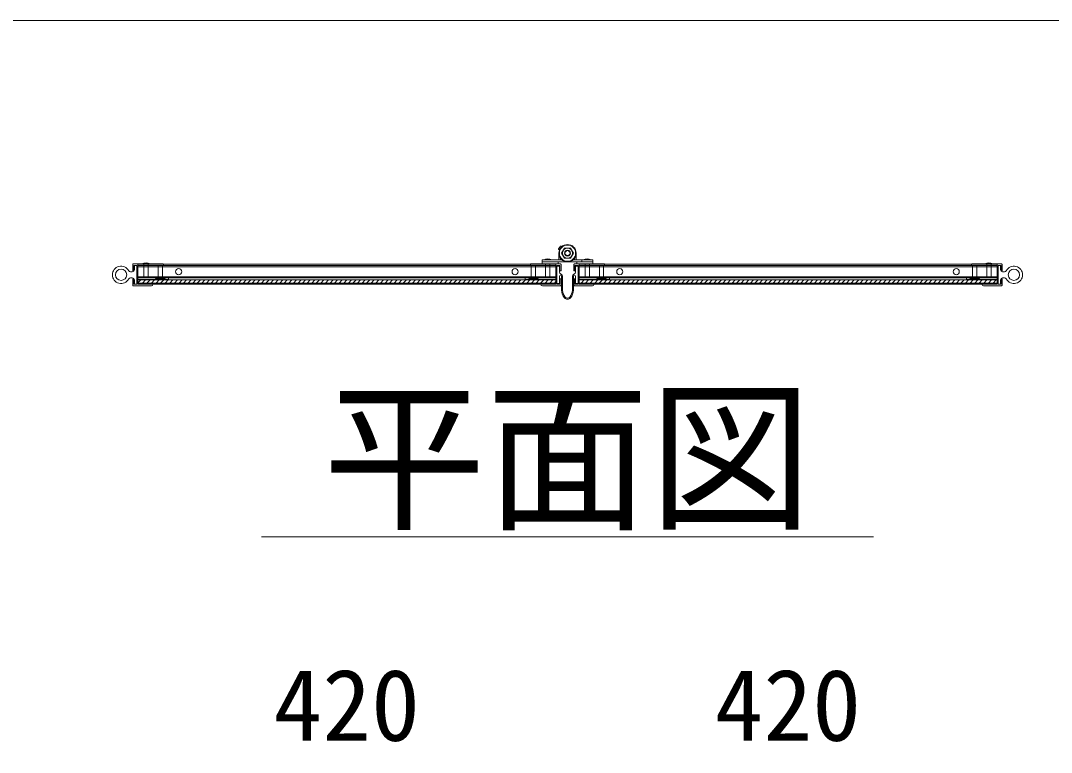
# Model space of a CAD drawing. Units: millimetres, scale not verified. Extents: x -16120 to 16120, y -26100 to 26100.
# Drawn here: x 12678 to 14296, y 16250 to 17398 of the extents above; entities that cross this region are included whole.
import ezdxf
from ezdxf.enums import TextEntityAlignment as Align

# ---------------------------------------------------------------- set-up
doc = ezdxf.new("R2010")
doc.units = ezdxf.units.MM
doc.header["$LTSCALE"] = 150
doc.linetypes.add('DASHED1', pattern=[1.8, 1.2, -0.6])
doc.layers.add('0-A_図面枠', color=134, linetype='Continuous', lineweight=18)
doc.styles.add('ＭＳ ゴシック', font='')
doc.styles.get('ＭＳ ゴシック').set_extended_font_data('MS Gothic')

msp = doc.modelspace()

# ---------------------------------------------------------------- linework, layer by layer
at = {"layer": '0-A_図面枠'}
for p, q in [((13525.4, 17044), (13522.7, 17040.1)), ((13522.9, 17039), (13523.9, 17038.2)), ((13527.7, 17043.5), (13526.5, 17044.2)), ((13541.2, 17041.2), (13545.8, 17033.2)), ((13527.8, 17022.8), (13496.6, 17022.8)), ((13496.6, 17022.8), (13496.6, 17019.6)), ((13536.6, 17019.6), (13496.6, 17019.6)), ((13523, 17033.2), (13523, 17022.8)), ((13525.4, 17025.5), (13525.4, 17022.8)), ((13531.9, 17025.2), (13527.3, 17033.2)), ((13541.2, 17025.2), (13531.9, 17025.2)), ((13536.6, 17019.6), (13576.6, 17019.6)), ((13545.8, 17033.2), (13541.2, 17025.2)), ((13545.3, 17022.8), (13576.6, 17022.8)), ((13547.8, 17025.5), (13547.8, 17022.8)), ((13550.2, 17033.2), (13550.2, 17022.8)), ((13559, 17022.8), (13559, 17019.6)), ((13576.6, 17022.8), (13576.6, 17019.6)), ((12853.6, 17004), (12850.8, 17004)), ((12854.4, 17015.6), (12854.4, 17005.6)), ((12856, 17005.6), (12854.4, 17005.6)), ((12901.6, 17016.4), (12855.2, 17016.4)), ((12856.8, 17007.2), (12856.8, 17013.6)), ((12856.8, 17013.6), (12860.8, 17013.6)), ((12860.8, 16984.8), (12860.8, 17013.6)), ((12862.4, 17014), (12862.4, 16994.3)), ((12862.4, 17014), (12902.4, 17014)), ((12862.4, 17012), (13518.4, 17012)), ((12902.4, 17014), (12902.4, 17015.6)), ((13478.4, 17014), (13478.4, 17015.6)), ((13518.4, 17014), (13478.4, 17014)), ((13479.2, 17016.4), (13525.6, 17016.4)), ((13518.4, 17014), (13518.4, 16994.3)), ((13520, 16986.4), (13520, 17012)), ((13520.8, 17012.8), (13523.2, 17012.8)), ((13524, 17012), (13524, 17003.8)), ((13524.8, 17005.6), (13526.4, 17005.6)), ((13526.4, 17015.6), (13526.4, 17005.6)), ((13546.7, 17015.6), (13546.7, 17005.6)), ((13548.3, 17005.6), (13546.7, 17005.6)), ((13593.9, 17016.4), (13547.5, 17016.4)), ((13549.1, 17003.8), (13549.1, 17012)), ((13549.9, 17012.8), (13552.3, 17012.8)), ((13553.1, 17012), (13553.1, 16986.4)), ((13554.7, 17014), (13554.7, 16994.3)), ((13554.7, 17014), (13594.7, 17014)), ((14210.7, 17012), (13554.7, 17012)), ((13594.7, 17014), (13594.7, 17015.6)), ((14170.7, 17014), (14170.7, 17015.6)), ((14210.7, 17014), (14170.7, 17014)), ((14171.5, 17016.4), (14217.9, 17016.4)), ((14210.7, 17014), (14210.7, 16994.3)), ((14212.3, 16984.8), (14212.3, 17013.6)), ((14216.3, 17013.6), (14212.3, 17013.6)), ((14216.3, 17007.2), (14216.3, 17013.6)), ((14217.1, 17005.6), (14218.7, 17005.6)), ((14218.7, 17015.6), (14218.7, 17005.6)), ((14219.5, 17004), (14222.3, 17004)), ((12853.6, 16994.4), (12850.8, 16994.4)), ((12854.4, 16992.8), (12854.4, 16982.8)), ((12856, 16992.8), (12854.4, 16992.8)), ((12862.4, 16996.2), (13518.4, 16996.2)), ((12862.4, 16994.3), (12910.4, 16994.3)), ((12862.4, 16991.9), (12862.4, 16984.4)), ((12862.4, 16991.9), (12889.6, 16991.9)), ((12867, 16991.1), (12862.4, 16986.5)), ((12862.4, 16986.3), (13518.4, 16986.3)), ((12874.2, 16991.1), (12869.4, 16986.3)), ((12881.4, 16991.1), (12876.6, 16986.3)), ((12888.6, 16991.1), (12883.8, 16986.3)), ((12889.6, 16991.9), (12890.4, 16992.7)), ((12895.8, 16991.1), (12891, 16986.3)), ((12902.9, 16991.1), (12898.1, 16986.3)), ((12910.1, 16991.1), (12905.3, 16986.3)), ((12905.6, 16991.9), (12910.4, 16991.9)), ((12910.4, 16994.3), (12910.4, 16991.9)), ((12917.3, 16991.1), (12912.5, 16986.3)), ((12924.5, 16991.1), (12919.7, 16986.3)), ((12931.7, 16991.1), (12926.9, 16986.3)), ((12938.9, 16991.1), (12934.1, 16986.3)), ((12946, 16991.1), (12941.2, 16986.3)), ((12953.2, 16991.1), (12948.4, 16986.3)), ((12960.4, 16991.1), (12955.6, 16986.3)), ((12967.6, 16991.1), (12962.8, 16986.3)), ((12974.8, 16991.1), (12970, 16986.3)), ((12982, 16991.1), (12977.2, 16986.3)), ((12989.1, 16991.1), (12984.3, 16986.3)), ((12996.3, 16991.1), (12991.5, 16986.3)), ((13003.5, 16991.1), (12998.7, 16986.3)), ((13010.7, 16991.1), (13005.9, 16986.3)), ((13017.9, 16991.1), (13013.1, 16986.3)), ((13025.1, 16991.1), (13020.3, 16986.3)), ((13032.3, 16991.1), (13027.5, 16986.3)), ((13039.4, 16991.1), (13034.6, 16986.3)), ((13046.6, 16991.1), (13041.8, 16986.3)), ((13053.8, 16991.1), (13049, 16986.3)), ((13061, 16991.1), (13056.2, 16986.3)), ((13068.2, 16991.1), (13063.4, 16986.3)), ((13075.4, 16991.1), (13070.5, 16986.3)), ((13082.5, 16991.1), (13077.7, 16986.3)), ((13089.7, 16991.1), (13084.9, 16986.3)), ((13096.9, 16991.1), (13092.1, 16986.3)), ((13104.1, 16991.1), (13099.3, 16986.3)), ((13111.3, 16991.1), (13106.5, 16986.3)), ((13118.5, 16991.1), (13113.7, 16986.3)), ((13125.6, 16991.1), (13120.8, 16986.3)), ((13132.8, 16991.1), (13128, 16986.3)), ((13140, 16991.1), (13135.2, 16986.3)), ((13147.2, 16991.1), (13142.4, 16986.3)), ((13154.4, 16991.1), (13149.6, 16986.3)), ((13161.6, 16991.1), (13156.8, 16986.3)), ((13168.8, 16991.1), (13164, 16986.3)), ((13175.9, 16991.1), (13171.1, 16986.3)), ((13183.1, 16991.1), (13178.3, 16986.3)), ((13190.3, 16991.1), (13185.5, 16986.3)), ((13197.5, 16991.1), (13192.7, 16986.3)), ((13204.7, 16991.1), (13199.9, 16986.3)), ((13211.8, 16991.1), (13207, 16986.3)), ((13219, 16991.1), (13214.2, 16986.3)), ((13226.2, 16991.1), (13221.4, 16986.3)), ((13233.4, 16991.1), (13228.6, 16986.3)), ((13240.6, 16991.1), (13235.8, 16986.3)), ((13247.8, 16991.1), (13243, 16986.3)), ((13255, 16991.1), (13250.2, 16986.3)), ((13262.1, 16991.1), (13257.3, 16986.3)), ((13269.3, 16991.1), (13264.5, 16986.3)), ((13276.5, 16991.1), (13271.7, 16986.3)), ((13283.7, 16991.1), (13278.9, 16986.3)), ((13290.9, 16991.1), (13286.1, 16986.3)), ((13298.1, 16991.1), (13293.3, 16986.3)), ((13305.3, 16991.1), (13300.5, 16986.3)), ((13312.4, 16991.1), (13307.6, 16986.3)), ((13319.6, 16991.1), (13314.8, 16986.3)), ((13326.8, 16991.1), (13322, 16986.3)), ((13334, 16991.1), (13329.2, 16986.3)), ((13341.2, 16991.1), (13336.4, 16986.3)), ((13348.4, 16991.1), (13343.5, 16986.3)), ((13355.5, 16991.1), (13350.7, 16986.3)), ((13362.7, 16991.1), (13357.9, 16986.3)), ((13369.9, 16991.1), (13365.1, 16986.3)), ((13377.1, 16991.1), (13372.3, 16986.3)), ((13384.3, 16991.1), (13379.5, 16986.3)), ((13391.5, 16991.1), (13386.7, 16986.3)), ((13398.6, 16991.1), (13393.8, 16986.3)), ((13405.8, 16991.1), (13401, 16986.3)), ((13413, 16991.1), (13408.2, 16986.3)), ((13420.2, 16991.1), (13415.4, 16986.3)), ((13427.4, 16991.1), (13422.6, 16986.3)), ((13434.6, 16991.1), (13429.8, 16986.3)), ((13441.8, 16991.1), (13437, 16986.3)), ((13448.9, 16991.1), (13444.1, 16986.3)), ((13456.1, 16991.1), (13451.3, 16986.3)), ((13463.3, 16991.1), (13458.5, 16986.3)), ((13470.5, 16991.1), (13465.7, 16986.3)), ((13518.4, 16994.3), (13470.4, 16994.3)), ((13470.4, 16994.3), (13470.4, 16991.9)), ((13475.2, 16991.9), (13470.4, 16991.9)), ((13477.7, 16991.1), (13472.9, 16986.3)), ((13484.9, 16991.1), (13480.1, 16986.3)), ((13492, 16991.1), (13487.2, 16986.3)), ((13491.2, 16991.9), (13490.4, 16992.7)), ((13518.4, 16991.9), (13491.2, 16991.9)), ((13499.2, 16991.1), (13494.4, 16986.3)), ((13506.4, 16991.1), (13501.6, 16986.3)), ((13513.6, 16991.1), (13508.8, 16986.3)), ((13518.4, 16988.7), (13516, 16986.3)), ((13518.4, 16991.9), (13518.4, 16984.4)), ((13523.2, 16985.6), (13520.8, 16985.6)), ((13524, 16997.1), (13524, 16986.4)), ((13524.8, 16992.8), (13526.4, 16992.8)), ((13526.3, 17000.2), (13526.6, 17000)), ((13526.4, 16992.8), (13526.4, 16982.8)), ((13527.2, 16975.2), (13527.2, 16997.2)), ((13528.6, 16997.1), (13528.8, 16974.9)), ((13544.3, 16974.9), (13544.5, 16997.1)), ((13545.9, 16997.2), (13545.9, 16975.2)), ((13546.5, 17000), (13546.8, 17000.2)), ((13546.7, 16992.8), (13546.7, 16982.8)), ((13548.3, 16992.8), (13546.7, 16992.8)), ((13549.1, 16986.4), (13549.1, 16997.1)), ((13552.3, 16985.6), (13549.9, 16985.6)), ((14210.7, 16996.2), (13554.7, 16996.2)), ((13554.7, 16994.3), (13602.7, 16994.3)), ((13554.7, 16991.9), (13554.7, 16984.4)), ((13554.7, 16991.9), (13581.9, 16991.9)), ((13555.4, 16991.1), (13554.7, 16990.4)), ((14210.7, 16986.3), (13554.7, 16986.3)), ((13562.6, 16991.1), (13557.8, 16986.3)), ((13569.8, 16991.1), (13565, 16986.3)), ((13577, 16991.1), (13572.1, 16986.3)), ((13584.1, 16991.1), (13579.3, 16986.3)), ((13581.9, 16991.9), (13582.7, 16992.7)), ((13591.3, 16991.1), (13586.5, 16986.3)), ((13598.5, 16991.1), (13593.7, 16986.3)), ((13597.9, 16991.9), (13602.7, 16991.9)), ((13605.7, 16991.1), (13600.9, 16986.3)), ((13602.7, 16994.3), (13602.7, 16991.9)), ((13612.9, 16991.1), (13608.1, 16986.3)), ((13620.1, 16991.1), (13615.3, 16986.3)), ((13627.2, 16991.1), (13622.4, 16986.3)), ((13634.4, 16991.1), (13629.6, 16986.3)), ((13641.6, 16991.1), (13636.8, 16986.3)), ((13648.8, 16991.1), (13644, 16986.3)), ((13656, 16991.1), (13651.2, 16986.3)), ((13663.2, 16991.1), (13658.4, 16986.3)), ((13670.3, 16991.1), (13665.5, 16986.3)), ((13677.5, 16991.1), (13672.7, 16986.3)), ((13684.7, 16991.1), (13679.9, 16986.3)), ((13691.9, 16991.1), (13687.1, 16986.3)), ((13699.1, 16991.1), (13694.3, 16986.3)), ((13706.3, 16991.1), (13701.5, 16986.3)), ((13713.5, 16991.1), (13708.7, 16986.3)), ((13720.6, 16991.1), (13715.8, 16986.3)), ((13727.8, 16991.1), (13723, 16986.3)), ((13735, 16991.1), (13730.2, 16986.3)), ((13742.2, 16991.1), (13737.4, 16986.3)), ((13749.4, 16991.1), (13744.6, 16986.3)), ((13756.6, 16991.1), (13751.8, 16986.3)), ((13763.7, 16991.1), (13758.9, 16986.3)), ((13770.9, 16991.1), (13766.1, 16986.3)), ((13778.1, 16991.1), (13773.3, 16986.3)), ((13785.3, 16991.1), (13780.5, 16986.3)), ((13792.5, 16991.1), (13787.7, 16986.3)), ((13799.7, 16991.1), (13794.9, 16986.3)), ((13806.8, 16991.1), (13802, 16986.3)), ((13814, 16991.1), (13809.2, 16986.3)), ((13821.2, 16991.1), (13816.4, 16986.3)), ((13828.4, 16991.1), (13823.6, 16986.3)), ((13835.6, 16991.1), (13830.8, 16986.3)), ((13842.8, 16991.1), (13838, 16986.3)), ((13849.9, 16991.1), (13845.1, 16986.3)), ((13857.1, 16991.1), (13852.3, 16986.3)), ((13864.3, 16991.1), (13859.5, 16986.3)), ((13871.5, 16991.1), (13866.7, 16986.3)), ((13878.7, 16991.1), (13873.9, 16986.3)), ((13885.9, 16991.1), (13881.1, 16986.3)), ((13893.1, 16991.1), (13888.3, 16986.3)), ((13900.2, 16991.1), (13895.4, 16986.3)), ((13907.4, 16991.1), (13902.6, 16986.3)), ((13914.6, 16991.1), (13909.8, 16986.3)), ((13921.8, 16991.1), (13917, 16986.3)), ((13929, 16991.1), (13924.2, 16986.3)), ((13936.2, 16991.1), (13931.4, 16986.3)), ((13943.3, 16991.1), (13938.5, 16986.3)), ((13950.5, 16991.1), (13945.7, 16986.3)), ((13957.7, 16991.1), (13952.9, 16986.3)), ((13964.9, 16991.1), (13960.1, 16986.3)), ((13972.1, 16991.1), (13967.3, 16986.3)), ((13979.3, 16991.1), (13974.5, 16986.3)), ((13986.4, 16991.1), (13981.6, 16986.3)), ((13993.6, 16991.1), (13988.8, 16986.3)), ((14000.8, 16991.1), (13996, 16986.3)), ((14008, 16991.1), (14003.2, 16986.3)), ((14015.2, 16991.1), (14010.4, 16986.3)), ((14022.4, 16991.1), (14017.6, 16986.3)), ((14029.6, 16991.1), (14024.8, 16986.3)), ((14036.7, 16991.1), (14031.9, 16986.3)), ((14043.9, 16991.1), (14039.1, 16986.3)), ((14051.1, 16991.1), (14046.3, 16986.3)), ((14058.3, 16991.1), (14053.5, 16986.3)), ((14065.5, 16991.1), (14060.7, 16986.3)), ((14072.7, 16991.1), (14067.9, 16986.3)), ((14079.8, 16991.1), (14075, 16986.3)), ((14087, 16991.1), (14082.2, 16986.3)), ((14094.2, 16991.1), (14089.4, 16986.3)), ((14101.4, 16991.1), (14096.6, 16986.3)), ((14108.6, 16991.1), (14103.8, 16986.3)), ((14115.8, 16991.1), (14111, 16986.3)), ((14123, 16991.1), (14118.1, 16986.3)), ((14130.1, 16991.1), (14125.3, 16986.3)), ((14137.3, 16991.1), (14132.5, 16986.3)), ((14144.5, 16991.1), (14139.7, 16986.3)), ((14151.7, 16991.1), (14146.9, 16986.3)), ((14158.9, 16991.1), (14154.1, 16986.3)), ((14166.1, 16991.1), (14161.3, 16986.3)), ((14210.7, 16994.3), (14162.7, 16994.3)), ((14162.7, 16994.3), (14162.7, 16991.9)), ((14167.5, 16991.9), (14162.7, 16991.9)), ((14173.2, 16991.1), (14168.4, 16986.3)), ((14180.4, 16991.1), (14175.6, 16986.3)), ((14183.5, 16991.9), (14182.7, 16992.7)), ((14187.6, 16991.1), (14182.8, 16986.3)), ((14210.7, 16991.9), (14183.5, 16991.9)), ((14194.8, 16991.1), (14190, 16986.3)), ((14202, 16991.1), (14197.2, 16986.3)), ((14209.2, 16991.1), (14204.4, 16986.3)), ((14210.7, 16991.9), (14210.7, 16984.4)), ((14217.1, 16992.8), (14218.7, 16992.8)), ((14218.7, 16992.8), (14218.7, 16982.8)), ((14219.5, 16994.4), (14222.3, 16994.4)), ((12855.2, 16982), (12883.6, 16982)), ((12862.4, 16984.4), (12886, 16984.4)), ((13518.4, 16984.4), (13494.8, 16984.4)), ((13525.6, 16982), (13497.2, 16982)), ((13547.5, 16982), (13575.9, 16982)), ((13554.7, 16984.4), (13578.3, 16984.4)), ((14210.7, 16984.4), (14187.1, 16984.4)), ((14217.9, 16982), (14189.5, 16982)), ((13056.6, 16588.1), (14016.6, 16588.1))]:
    msp.add_line(p, q, dxfattribs=at)
at = {"layer": '0-A_図面枠', "linetype": 'DASHED1'}
for p, q in [((12871.8, 17016.4), (12871.8, 17014)), ((12871.8, 17014), (12871.8, 16994.3)), ((12878.5, 17016.4), (12878.5, 17014)), ((12878.5, 17014), (12878.5, 16994.3)), ((12894.2, 17014), (12894.2, 16994.3)), ((12901, 17014), (12901, 16994.3)), ((13479.8, 17014), (13479.8, 16994.3)), ((13486.6, 17014), (13486.6, 16994.3)), ((13502.2, 17016.4), (13502.2, 17014)), ((13502.2, 17014), (13502.2, 16994.3)), ((13509, 17016.4), (13509, 17014)), ((13509, 17014), (13509, 16994.3)), ((13564.2, 17016.4), (13564.2, 17014)), ((13564.2, 17014), (13564.2, 16994.3)), ((13570.9, 17016.4), (13570.9, 17014)), ((13570.9, 17014), (13570.9, 16994.3)), ((13586.6, 17014), (13586.6, 16994.3)), ((13593.3, 17014), (13593.3, 16994.3)), ((14172.2, 17014), (14172.2, 16994.3)), ((14178.9, 17014), (14178.9, 16994.3)), ((14194.6, 17016.4), (14194.6, 17014)), ((14194.6, 17014), (14194.6, 16994.3)), ((14201.3, 17016.4), (14201.3, 17014)), ((14201.3, 17014), (14201.3, 16994.3)), ((12894.2, 16994.3), (12894.2, 16992.7)), ((12901, 16994.3), (12901, 16992.7)), ((13479.8, 16994.3), (13479.8, 16992.7)), ((13486.6, 16994.3), (13486.6, 16992.7)), ((13586.6, 16994.3), (13586.6, 16992.7)), ((13593.3, 16994.3), (13593.3, 16992.7)), ((14172.2, 16994.3), (14172.2, 16992.7)), ((14178.9, 16994.3), (14178.9, 16992.7))]:
    msp.add_line(p, q, dxfattribs=at)
at = {"layer": '0-A_図面枠'}
for points in [[(11848.1, 17398.1), (16040, 17398.1), (16040, 10702.7), (11848.1, 10702.7)], [(13522.2, 17019.6), (13496.6, 17019.6), (13496.6, 17016.4), (13522.2, 17016.4)], [(13576.6, 17019.6), (13551, 17019.6), (13551, 17016.4), (13576.6, 17016.4)], [(12862.4, 16984.4), (13518.4, 16984.4), (13518.4, 17015.9), (12862.4, 17015.9)], [(12862.4, 16994.3), (13518.4, 16994.3), (13518.4, 17014), (12862.4, 17014)], [(14210.7, 16984.4), (13554.7, 16984.4), (13554.7, 17015.9), (14210.7, 17015.9)], [(14210.7, 16994.3), (13554.7, 16994.3), (13554.7, 17014), (14210.7, 17014)], [(12862.4, 16986.3), (13518.4, 16986.3), (13518.4, 16991.1), (12862.4, 16991.1)], [(14210.7, 16986.3), (13554.7, 16986.3), (13554.7, 16991.1), (14210.7, 16991.1)]]:
    msp.add_lwpolyline(points, close=True, dxfattribs=at)
for points in [[(13527.3, 17033.2), (13531.9, 17041.2), (13541.2, 17041.2)], [(12856, 16992.8), (12856, 16984.4), (12860.8, 16984.4), (12860.8, 17014), (12856, 17014), (12856, 17005.6)], [(13524.8, 16992.8), (13524.8, 16984.4), (13520, 16984.4), (13520, 17014), (13524.8, 17014), (13524.8, 17005.6)], [(13548.3, 16992.8), (13548.3, 16984.4), (13553.1, 16984.4), (13553.1, 17014), (13548.3, 17014), (13548.3, 17005.6)], [(14217.1, 16992.8), (14217.1, 16984.4), (14212.3, 16984.4), (14212.3, 17014), (14217.1, 17014), (14217.1, 17005.6)], [(12856.8, 16991.2), (12856.8, 16984.8), (12860.8, 16984.8)], [(12905.6, 16991.9), (12904.8, 16992.7), (12890.4, 16992.7)], [(13475.2, 16991.9), (13476, 16992.7), (13490.4, 16992.7)], [(13597.9, 16991.9), (13597.1, 16992.7), (13582.7, 16992.7)], [(14167.5, 16991.9), (14168.3, 16992.7), (14182.7, 16992.7)], [(14216.3, 16991.2), (14216.3, 16984.8), (14212.3, 16984.8)]]:
    msp.add_lwpolyline(points, dxfattribs=at)
for centre, radius in [((13536.6, 17033.2), 13.6), ((13536.6, 17033.2), 12.8), ((13536.6, 17033.2), 7.84), ((13536.6, 17033.2), 4.8), ((13536.6, 17033.2), 3.93), ((12836, 16999.2), 8.8), ((12926.4, 17004.1), 4.8), ((12926.4, 17004.1), 4.8), ((13454.4, 17004.1), 4.8), ((13454.4, 17004.1), 4.8), ((13618.7, 17004.1), 4.8), ((13618.7, 17004.1), 4.8), ((14146.7, 17004.1), 4.8), ((14146.7, 17004.1), 4.8), ((14237.1, 16999.2), 8.8)]:
    msp.add_circle(centre, radius, dxfattribs=at)
for centre, radius, start, end in [((13523.3, 17039.7), 0.8, 145, 235), ((13526.1, 17043.6), 0.8, 55, 145), ((12875.2, 17004.4), 13.6, 61.928, 118.072), ((13505.6, 17010.8), 13.6, 61.928, 118.072), ((13567.5, 17010.8), 13.6, 61.928, 118.072), ((14197.9, 17004.4), 13.6, 61.928, 118.072), ((12836, 16999.2), 13.6, 28.437, 331.563), ((12850.8, 17007.2), 3.19, 208.437, 270), ((12853.6, 17007.2), 3.19, 270, 0), ((12855.2, 17015.6), 0.8, 90, 180), ((12901.6, 17015.6), 0.8, 0, 90), ((13479.2, 17015.6), 0.8, 90, 180), ((13520.8, 17012), 0.8, 90, 180), ((13523.2, 17012), 0.8, 0, 90), ((13528, 17003.8), 4, 180, 245.3231), ((13525.6, 17015.6), 0.8, 0, 90), ((13547.5, 17015.6), 0.8, 90, 180), ((13545.1, 17003.8), 4, 294.6769, 360), ((13549.9, 17012), 0.8, 90, 180), ((13552.3, 17012), 0.8, 0, 90), ((13593.9, 17015.6), 0.8, 0, 90), ((14171.5, 17015.6), 0.8, 90, 180), ((14219.5, 17007.2), 3.19, 180, 270), ((14217.9, 17015.6), 0.8, 0, 90), ((14222.3, 17007.2), 3.19, 270, 331.563), ((14237.1, 16999.2), 13.6, 208.437, 151.563), ((12850.8, 16991.2), 3.19, 90, 151.563), ((12853.6, 16991.2), 3.19, 0, 90), ((12897.6, 17004.7), 13.6, 241.928, 298.072), ((13483.2, 17004.7), 13.6, 241.928, 298.072), ((13520.8, 16986.4), 0.8, 180, 270), ((13523.2, 16986.4), 0.8, 270, 360), ((13525.6, 16997.1), 1.6, 0.3231, 180), ((13525.6, 16997.1), 3.06, 0, 70.0634), ((13547.5, 16997.1), 3.06, 109.9366, 180), ((13547.5, 16997.1), 1.6, 0, 179.6769), ((13549.9, 16986.4), 0.8, 180, 270), ((13552.3, 16986.4), 0.8, 270, 360), ((13589.9, 17004.7), 13.6, 241.928, 298.072), ((14175.5, 17004.7), 13.6, 241.928, 298.072), ((14219.5, 16991.2), 3.19, 90, 180), ((14222.3, 16991.2), 3.19, 28.437, 90), ((12855.2, 16982.8), 0.8, 180, 270), ((12883.6, 16984.4), 2.4, 270, 360), ((13497.2, 16984.4), 2.4, 180, 270), ((13525.6, 16982.8), 0.8, 270, 360), ((13546.4, 16975.6), 19.2, 181.0446, 220.1333), ((13546.4, 16975.6), 17.6, 182.2056, 220.3543), ((13526.7, 16975.6), 17.6, 319.6457, 357.7944), ((13526.7, 16975.6), 19.2, 319.8667, 358.9554), ((13547.5, 16982.8), 0.8, 180, 270), ((13575.9, 16984.4), 2.4, 270, 360), ((14189.5, 16984.4), 2.4, 180, 270), ((14217.9, 16982.8), 0.8, 270, 360), ((13536.6, 16967), 6.15, 218.4677, 321.5513), ((13536.6, 16967), 4.51, 218.0845, 321.8897)]:
    msp.add_arc(centre, radius, start, end, dxfattribs=at)

# ---------------------------------------------------------------- texts
at = {"layer": '0-A_図面枠', "style": 'ＭＳ ゴシック'}
for s, height, p in [('平面図', 187.7, (13152.6, 16562.5)), ('420', 112.6, (13075.2, 16234.2)), ('420', 112.6, (13767.5, 16234.2))]:
    msp.add_text(s, height=height, dxfattribs=at).set_placement(p, align=Align.BOTTOM_LEFT)

doc.saveas('drawing.dxf')
